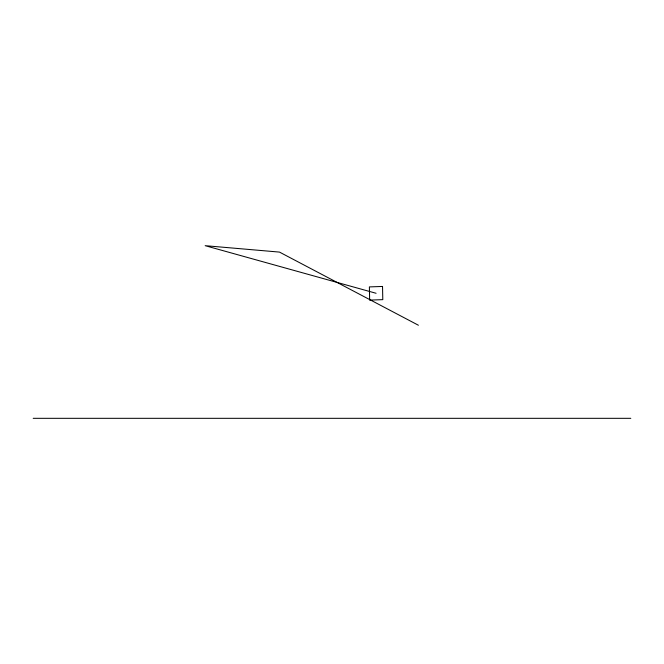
<?xml version="1.0" encoding="UTF-8"?>
<svg xmlns="http://www.w3.org/2000/svg" width="664" height="664" viewBox="0 0 664 664"><rect width="100%" height="100%" fill="white"/><g stroke="black" fill="none" stroke-linecap="round" stroke-linejoin="round"><path stroke-width="1" d="M33.2 418.32L630.8 418.32M376.09 293.281L205.176 245.68L279.486 252.096L418.403 325.236M382.53 286.45L369.383 286.906L369.649 300.111L382.796 299.647L382.53 286.45"/></g></svg>
